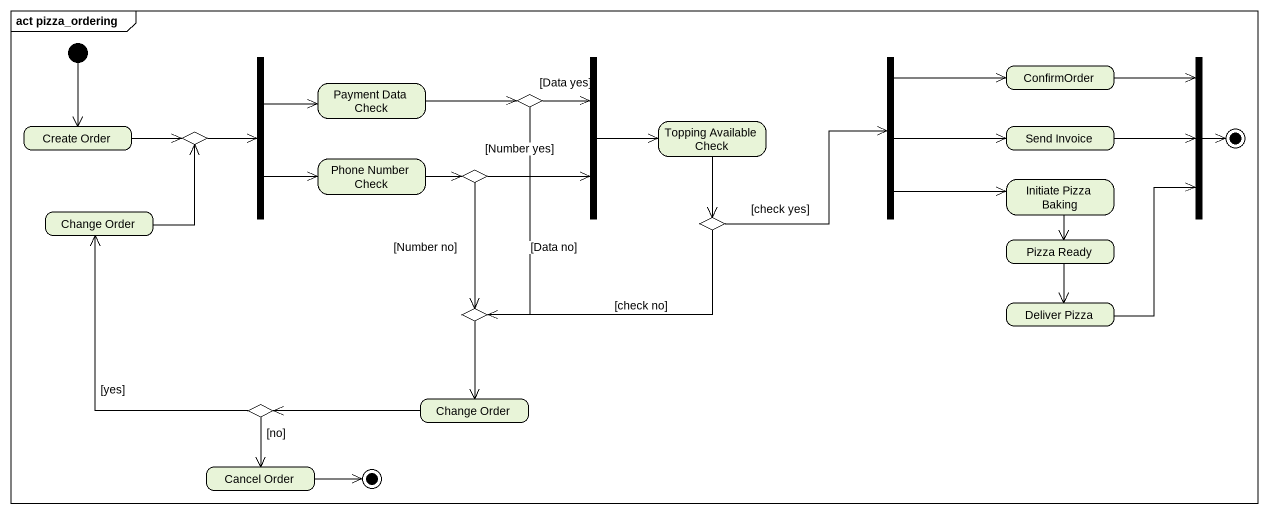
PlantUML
@startuml
mainframe act pizza_ordering
hide empty description
state fork1 <<fork>>
state fork2 <<join>>
state fork3 <<fork>>
state ConfirmOrder
state fork4 <<join>>
state "Create Order" as Create_Order
state "Payment Data Check" as Payment_Data_Check
state choice1 <<choice>>
state "Topping Available Check" as Topping_Available_Check
state "Send Invoice" as Send_Invoice
state final1 <<end>>
state choice2 <<choice>>
state "Phone Number Check" as Phone_Number_Check
state choice3 <<choice>>
state "Change Order" as Change_Order
state choice4 <<choice>>
state "Initiate Pizza Baking" as Initiate_Pizza_Baking
state "Pizza Ready" as Pizza_Ready
state choice5 <<choice>>
state "Deliver Pizza" as Deliver_Pizza
state choice6 <<choice>>
state "Change Order" as Change_Order_2
state "Cancel Order" as Cancel_Order
state final2 <<end>>
[*] --> Create_Order
fork1 -right-> Payment_Data_Check
fork1 -right-> Phone_Number_Check
fork2 -right-> Topping_Available_Check
fork3 -right-> ConfirmOrder
fork3 -right-> Send_Invoice
fork3 -right-> Initiate_Pizza_Baking
ConfirmOrder -right-> fork4
fork4 -right-> final1
Create_Order -right-> choice2
Payment_Data_Check -right-> choice1
choice1 -right-> fork2 : [Data yes]
choice1 --> choice5 : [Data no]
Topping_Available_Check --> choice4
Send_Invoice -right-> fork4
choice2 -right-> fork1
Phone_Number_Check -right-> choice3
choice3 -right-> fork2 : [Number yes]
choice3 --> choice5 : [Number no]
Change_Order -up-> choice2
choice4 -right-> fork3 : [check yes]
choice4 -left-> choice5 : [check no]
Initiate_Pizza_Baking --> Pizza_Ready
Pizza_Ready --> Deliver_Pizza
choice5 --> Change_Order_2
Deliver_Pizza -up-> fork4
choice6 -up-> Change_Order : [yes]
choice6 --> Cancel_Order : [no]
Change_Order_2 -left-> choice6
Cancel_Order -right-> final2
@enduml
